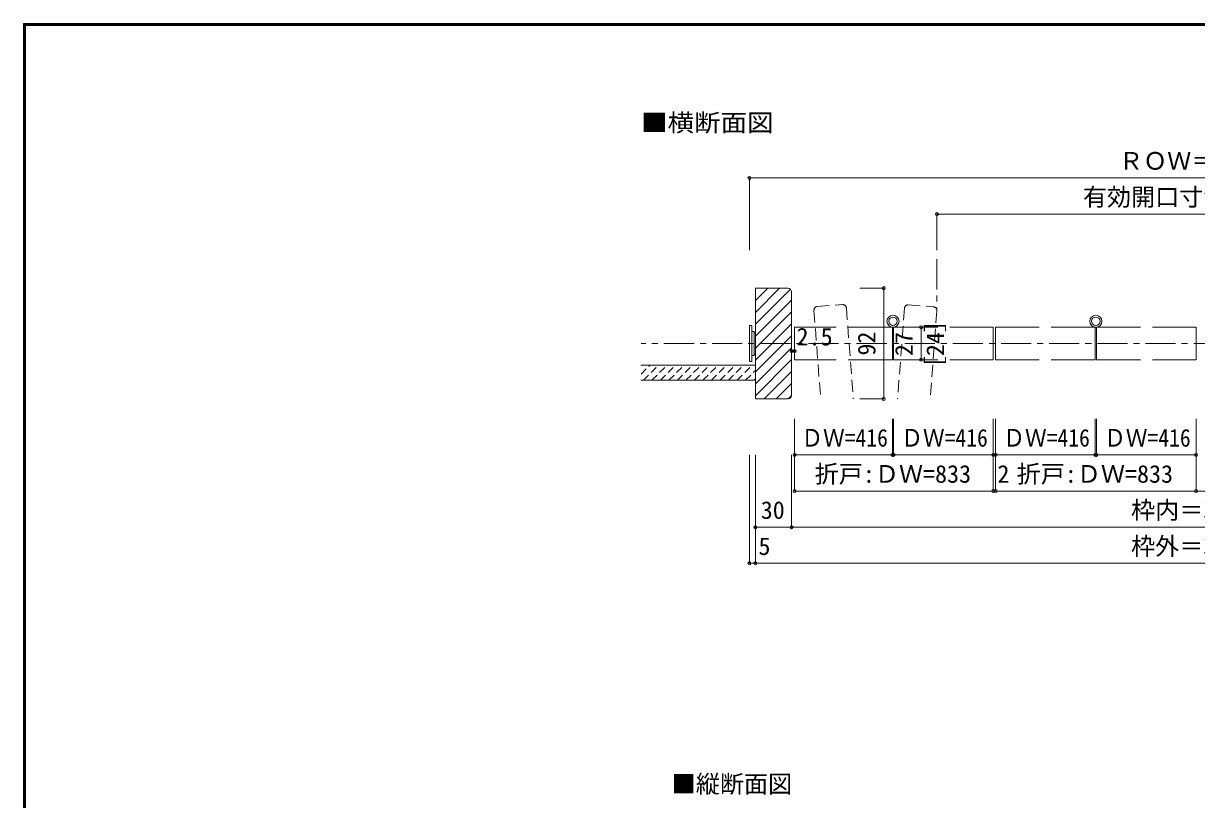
# Model space of a CAD drawing. Units: millimetres at full size, sheet at 1:5; details may follow other scales. Extents: x -973 to 977, y -718 to 696.
# Drawn here: x -973 to 1, y 51 to 696 of the extents above; entities that cross this region are included whole.
import ezdxf
from ezdxf.enums import TextEntityAlignment as Align

# ---------------------------------------------------------------- set-up
doc = ezdxf.new("R2010")
doc.units = ezdxf.units.MM
doc.header["$LTSCALE"] = 5
doc.header["$PDMODE"] = 32
doc.header["$PDSIZE"] = 2.5
for name, pattern in [('CHAIN1', [8, 5, -1, 1, -1]), ('DASHED1', [1.8, 1.2, -0.6]), ('DASHED2', [3, 2, -1])]:
    doc.linetypes.add(name, pattern=pattern)
for name, color, linetype, lineweight in [('0-1_通り芯', 4, 'CHAIN1', 9), ('0-3_仕上げ', 2, 'Continuous', 9), ('0-4_枠', 3, 'Continuous', 9), ('0-6_扉', 6, 'Continuous', 9), ('0-7_金物', 7, 'Continuous', 9), ('0-A_文字', 7, 'Continuous', 9), ('0-B_寸法', 7, 'Continuous', 9), ('0-C_ハッチ', 4, 'Continuous', 9), ('F-1_枠', 6, 'Continuous', 9)]:
    doc.layers.add(name, color=color, linetype=linetype, lineweight=lineweight)
doc.styles.add('ＭＳ ゴシック', font='')
doc.styles.get('ＭＳ ゴシック').set_extended_font_data('MS Gothic')

msp = doc.modelspace()

# ---------------------------------------------------------------- linework, layer by layer
at = {"layer": '0-1_通り芯'}
for p, q in [((-214.664, 500), (-214.664, 457.764)), ((463.653, 430), (-460.347, 430))]:
    msp.add_line(p, q, dxfattribs=at)
at = {"layer": '0-3_仕上げ'}
for p, q in [((-365.347, 412), (-460.58, 412)), ((-365.347, 399.5), (-460.58, 399.5))]:
    msp.add_line(p, q, dxfattribs=at)
at = {"layer": '0-4_枠'}
for p, q in [((-338.347, 476), (-365.347, 476)), ((-365.347, 476), (-365.347, 384)), ((-335.347, 387), (-335.347, 473)), ((-338.347, 384), (-365.347, 384))]:
    msp.add_line(p, q, dxfattribs=at)
for centre, start, end in [((-338.347, 473), 0, 90), ((-338.347, 387), 270, 0)]:
    msp.add_arc(centre, 3, start, end, dxfattribs=at)
at = {"layer": '0-6_扉', "color": 2, "linetype": 'DASHED2'}
for p, q in [((-313.975, 460.755), (-293.035, 462.347)), ((-289.817, 459.583), (-284.072, 384)), ((-241.586, 459.355), (-247.313, 384)), ((-238.367, 462.119), (-217.428, 460.528)), ((-316.739, 457.537), (-311.15, 384)), ((-214.664, 457.309), (-220.235, 384))]:
    msp.add_line(p, q, dxfattribs=at)
at = {"layer": '0-6_扉'}
for p, q in [((-332.847, 443.5), (-332.847, 416.5)), ((-332.847, 443.5), (-298.222, 443.5)), ((-250.597, 443.5), (-250.597, 416.5)), ((-250.597, 443.5), (-213.972, 443.5)), ((-203.972, 443.5), (-167.847, 443.5)), ((-167.847, 443.5), (-167.847, 416.5)), ((-165.847, 443.5), (-165.847, 416.5)), ((-165.847, 443.5), (-129.722, 443.5)), ((-82.097, 443.5), (-82.097, 416.5)), ((-82.097, 443.5), (-45.472, 443.5)), ((-35.472, 443.5), (0.653, 443.5)), ((0.653, 443.5), (0.653, 416.5)), ((-332.847, 416.5), (-298.222, 416.5)), ((-288.222, 416.5), (-251.597, 416.5)), ((-250.597, 416.5), (-213.972, 416.5)), ((-203.972, 416.5), (-167.847, 416.5)), ((-165.847, 416.5), (-129.722, 416.5)), ((-119.722, 416.5), (-83.097, 416.5)), ((-82.097, 416.5), (-45.472, 416.5)), ((-35.472, 416.5), (0.653, 416.5))]:
    msp.add_line(p, q, dxfattribs=at)
for points in [[(-288.222, 443.5), (-251.597, 443.5), (-251.597, 416.5)], [(-119.722, 443.5), (-83.097, 443.5), (-83.097, 416.5)]]:
    msp.add_lwpolyline(points, dxfattribs=at)
at = {"layer": '0-6_扉', "color": 2, "linetype": 'DASHED2'}
for centre, start, end in [((-313.748, 457.764), 94.34602, 184.34602), ((-292.808, 459.355), 4.34602, 94.34602), ((-238.595, 459.128), 85.65398, 175.65398), ((-217.655, 457.537), 355.65398, 85.65398)]:
    msp.add_arc(centre, 3, start, end, dxfattribs=at)
at = {"layer": '0-7_金物'}
for p, q in [((-370.347, 415), (-370.347, 445)), ((-370.347, 445), (-368.347, 445)), ((-368.347, 415), (-368.347, 445)), ((-368.347, 440), (-366.347, 440)), ((-366.347, 420), (-366.347, 440)), ((-365.347, 439), (-366.347, 439)), ((-368.347, 420), (-366.347, 420)), ((-366.347, 421), (-365.347, 421)), ((-370.347, 415), (-368.347, 415))]:
    msp.add_line(p, q, dxfattribs=at)
for centre, radius in [((-251.097, 448.5), 5), ((-251.097, 448.5), 3.5), ((-82.597, 448.5), 5), ((-82.597, 448.5), 3.5)]:
    msp.add_circle(centre, radius, dxfattribs=at)
at = {"layer": '0-B_寸法', "color": 4}
for p, q in [((-370.347, 567.5), (-370.347, 507.5)), ((-370.347, 567.5), (373.653, 567.5)), ((-214.664, 537.5), (-214.664, 507.5)), ((-214.664, 537.5), (217.97, 537.5)), ((-278.609, 476), (-258.814, 476)), ((-258.814, 384), (-258.814, 476)), ((-227.769, 416.5), (-227.769, 443.5)), ((-335.347, 437.29), (-335.347, 423.736)), ((-332.847, 437.29), (-332.847, 423.736)), ((-335.347, 423.736), (-332.847, 423.736)), ((-278.609, 384), (-258.814, 384)), ((-332.847, 337.5), (-332.847, 367.5)), ((-251.597, 337.5), (-251.597, 367.5)), ((-250.597, 337.5), (-250.597, 367.5)), ((-167.847, 337.5), (-167.847, 367.5)), ((-165.847, 337.5), (-165.847, 367.5)), ((-83.097, 337.5), (-83.097, 367.5)), ((-82.097, 337.5), (-82.097, 367.5)), ((0.653, 337.5), (0.653, 367.5)), ((-370.347, 247.5), (-370.347, 337.5)), ((-365.347, 337.5), (-365.347, 247.5)), ((-365.347, 247.5), (-365.347, 337.5)), ((-335.347, 337.5), (-335.347, 277.5)), ((-332.847, 307.5), (-332.847, 337.5)), ((-332.847, 337.5), (-251.597, 337.5)), ((-250.597, 337.5), (-167.847, 337.5)), ((-167.847, 307.5), (-167.847, 337.5)), ((-165.847, 307.5), (-165.847, 337.5)), ((-165.847, 337.5), (-83.097, 337.5)), ((-82.097, 337.5), (0.653, 337.5)), ((0.653, 307.5), (0.653, 337.5)), ((-332.847, 307.5), (336.153, 307.5)), ((-365.347, 277.5), (368.653, 277.5)), ((-370.347, 247.5), (368.653, 247.5))]:
    msp.add_line(p, q, dxfattribs=at)
at = {"layer": '0-B_寸法'}
for p in [(-370.347, 567.5), (-214.664, 537.5), (-258.814, 476), (-227.769, 443.5), (-335.347, 423.736), (-332.847, 423.736), (-227.769, 416.5), (-258.814, 384), (-332.847, 337.5), (-251.597, 337.5), (-250.597, 337.5), (-167.847, 337.5), (-165.847, 337.5), (-83.097, 337.5), (-82.097, 337.5), (0.653, 337.5), (-332.847, 307.5), (-167.847, 307.5), (-165.847, 307.5), (0.653, 307.5), (-365.347, 277.5), (-335.347, 277.5), (-370.347, 247.5), (-365.347, 247.5), (-365.347, 247.5)]:
    msp.add_point(p, dxfattribs=at)
at = {"layer": '0-C_ハッチ'}
for p, q in [((-365.347, 455.923), (-345.27, 476)), ((-365.347, 465.823), (-355.17, 476)), ((-365.347, 475.722), (-365.069, 476)), ((-365.347, 446.024), (-336.859, 474.512)), ((-365.347, 436.124), (-335.347, 466.124)), ((-365.347, 426.225), (-335.347, 456.225)), ((-365.347, 416.325), (-335.347, 446.325)), ((-365.347, 406.426), (-335.347, 436.426)), ((-365.347, 396.526), (-335.347, 426.526)), ((-365.347, 386.627), (-335.347, 416.627)), ((-358.074, 384), (-335.347, 406.727)), ((-348.175, 384), (-335.347, 396.828)), ((-338.275, 384), (-335.347, 386.928))]:
    msp.add_line(p, q, dxfattribs=at)
at = {"layer": '0-C_ハッチ', "linetype": 'DASHED1'}
for p, q in [((-460.347, 404.636), (-452.983, 412)), ((-458.412, 399.5), (-445.912, 412)), ((-451.341, 399.5), (-438.841, 412)), ((-444.27, 399.5), (-431.77, 412)), ((-437.199, 399.5), (-424.699, 412)), ((-430.128, 399.5), (-417.628, 412)), ((-423.057, 399.5), (-410.557, 412)), ((-415.986, 399.5), (-403.486, 412)), ((-408.915, 399.5), (-396.415, 412)), ((-401.844, 399.5), (-389.344, 412)), ((-394.773, 399.5), (-382.273, 412)), ((-387.702, 399.5), (-375.202, 412)), ((-380.631, 399.5), (-368.131, 412)), ((-373.56, 399.5), (-365.347, 407.712)), ((-366.489, 399.5), (-365.347, 400.641))]:
    msp.add_line(p, q, dxfattribs=at)
at = {"layer": 'F-1_枠'}
for p, q in [((-973.347, 695.833), (-973.347, -700.833)), ((-973.347, 695.833), (976.653, 695.833)), ((-973.347, 695), (976.653, 695)), ((-973.347, 694.167), (976.653, 694.167)), ((-972.514, 695.833), (-972.514, -700.833)), ((-971.68, 695.833), (-971.68, -700.833))]:
    msp.add_line(p, q, dxfattribs=at)

# ---------------------------------------------------------------- texts
at = {"layer": '0-A_文字', "style": 'ＭＳ ゴシック', "width": 1.1}
msp.add_text('■横断面図', height=14.66, dxfattribs=at).set_placement((-460.347, 601.667), align=Align.BOTTOM_LEFT)
at = {"layer": '0-A_文字', "style": 'ＭＳ ゴシック'}
msp.add_text('■縦断面図', height=14.66, dxfattribs=at).set_placement((-434.875, 52.5), align=Align.BOTTOM_LEFT)
at = {"layer": '0-B_寸法', "style": 'ＭＳ ゴシック'}
for s, p in [('ＲＯＷ＝3,413', (-63.347, 570)), ('有効開口寸法＝2,843', (-93.347, 540)), ('2.5', (-331.167, 424.027)), ('折戸:ＤＷ=833', (-316.097, 310)), ('2', (-164.347, 310)), ('折戸:ＤＷ=833', (-148.347, 310)), ('30', (-360.972, 280)), ('枠内＝3,343', (-53.347, 280)), ('5', (-362.847, 250)), ('枠外＝3,403', (-53.347, 250))]:
    msp.add_text(s, height=14.66, dxfattribs=at).set_placement(p, align=Align.BOTTOM_LEFT)
for s, p in [('92', (-261.314, 420.035)), ('27', (-230.269, 419.625)), ('［24］', (-204.276, 399.625))]:
    msp.add_text(s, height=14.66, rotation=90, dxfattribs=at).set_placement(p, align=Align.BOTTOM_LEFT)
at = {"layer": '0-B_寸法', "style": 'ＭＳ ゴシック', "width": 0.9}
for p in [(-327.222, 340), (-244.222, 340), (-159.472, 340), (-75.722, 340)]:
    msp.add_text('ＤＷ=416', height=14.66, dxfattribs=at).set_placement(p, align=Align.BOTTOM_LEFT)

doc.saveas('drawing.dxf')
